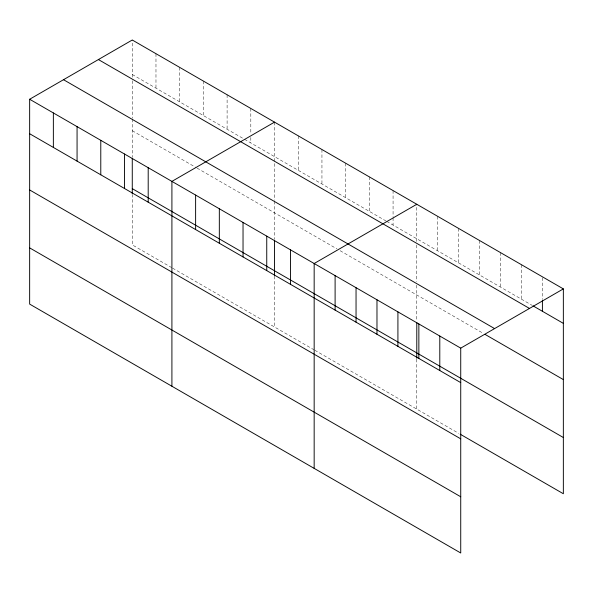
<?xml version="1.0" encoding="UTF-8"?>
<svg xmlns="http://www.w3.org/2000/svg" width="593" height="593" viewBox="0 0 593 593"><rect width="100%" height="100%" fill="white"/><g stroke="black" fill="none" stroke-linecap="round" stroke-linejoin="round"><path stroke-width="0.44" stroke-dasharray="2.96 2.22" d="M132.269 80.737L132.269 118.215M132.269 77.164L132.269 40.005M416.783 244.998L416.783 281.586M416.783 241.425L416.783 204.274M132.269 74.488L243.701 138.821M244.494 139.281L385.961 220.959M386.747 221.411L532.329 305.462M132.269 130.712L196.283 167.671M197.076 168.13L336.957 248.89M340.123 250.713L483.473 333.481M171.785 267.68L132.269 244.865L132.269 194.889M172.57 268.132L314.038 349.811M314.831 350.263L458.656 433.305M542.41 277.709L542.41 299.487M521.477 264.715L521.477 299.191M500.536 252.625L500.536 287.108M479.596 240.536L479.596 275.019M458.656 228.446L458.656 262.929M437.723 216.363L437.723 250.839M416.783 285.159L416.783 320.717M416.783 359.15L416.783 409.126M393.07 190.583L393.07 216.897M393.07 217.801L393.07 225.066M369.365 176.892L369.365 211.375M345.652 163.208L345.652 197.684M321.947 149.518L321.947 183.993M298.235 135.827L298.235 170.31M274.522 122.143L274.522 200.352M274.522 201.242L274.522 239.505M274.522 276.123L274.522 326.995M250.817 108.452L250.817 133.855M250.817 137.487L250.817 142.928M227.104 94.761L227.104 129.244M203.399 81.078L203.399 115.553M179.686 67.387L179.686 101.863M155.974 53.696L155.974 88.179M132.269 119.111L132.269 157.375"/><path stroke-width="0.89" d="M29.65 99.253L460.731 348.135L460.731 552.995L29.65 304.105L29.65 99.253L132.269 40.005L563.35 288.895L563.35 493.747L460.212 434.202M274.522 122.143L171.911 181.384L171.911 386.243M416.783 204.274L314.164 263.514L314.164 468.374M460.731 348.135L563.35 288.895M533.107 305.906L563.35 323.37M98.401 59.559L529.49 308.442M63.51 79.699L494.599 328.589M485.022 334.378L563.35 379.594M132.269 188.641L563.35 437.523M29.65 133.736L460.731 382.618M29.65 189.96L460.731 438.842M29.65 247.881L460.731 496.771M542.41 300.392L542.41 311.281M439.791 336.046L439.791 370.529M418.858 323.963L418.858 358.439M416.783 322.562L416.783 358.254M397.918 311.874L397.918 346.349M376.978 299.784L376.978 334.259M356.045 287.694L356.045 322.177M335.104 275.604L335.104 310.087M290.459 249.831L290.459 284.306M274.522 240.424L274.522 275.234M266.746 236.14L266.746 270.616M243.034 222.449L243.034 256.932M219.328 208.766L219.328 243.241M195.616 195.075L195.616 229.55M148.198 167.7L148.198 202.176M132.269 158.294L132.269 193.993M124.486 154.01L124.486 188.485M100.78 140.319L100.78 174.802M77.068 126.628L77.068 161.111M53.363 112.944L53.363 147.42"/></g></svg>
